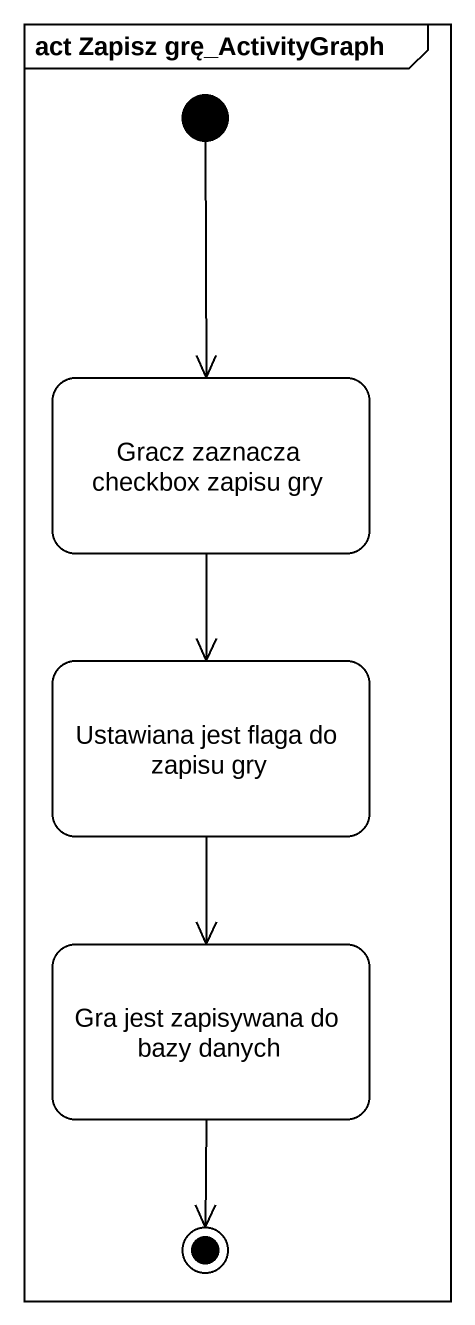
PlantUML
@startuml
mainframe act Zapisz grę_ActivityGraph
hide empty description
state "Gracz zaznacza checkbox zapisu gry" as Gracz_zaznacza_checkbox
state "Ustawiana jest flaga do zapisu gry" as Ustawiana_jest_flaga_do
state "Gra jest zapisywana do bazy danych" as Gra_jest_zapisywana_do_bazy
[*] --> Gracz_zaznacza_checkbox
Gracz_zaznacza_checkbox --> Ustawiana_jest_flaga_do
Ustawiana_jest_flaga_do --> Gra_jest_zapisywana_do_bazy
Gra_jest_zapisywana_do_bazy --> [*]
@enduml
